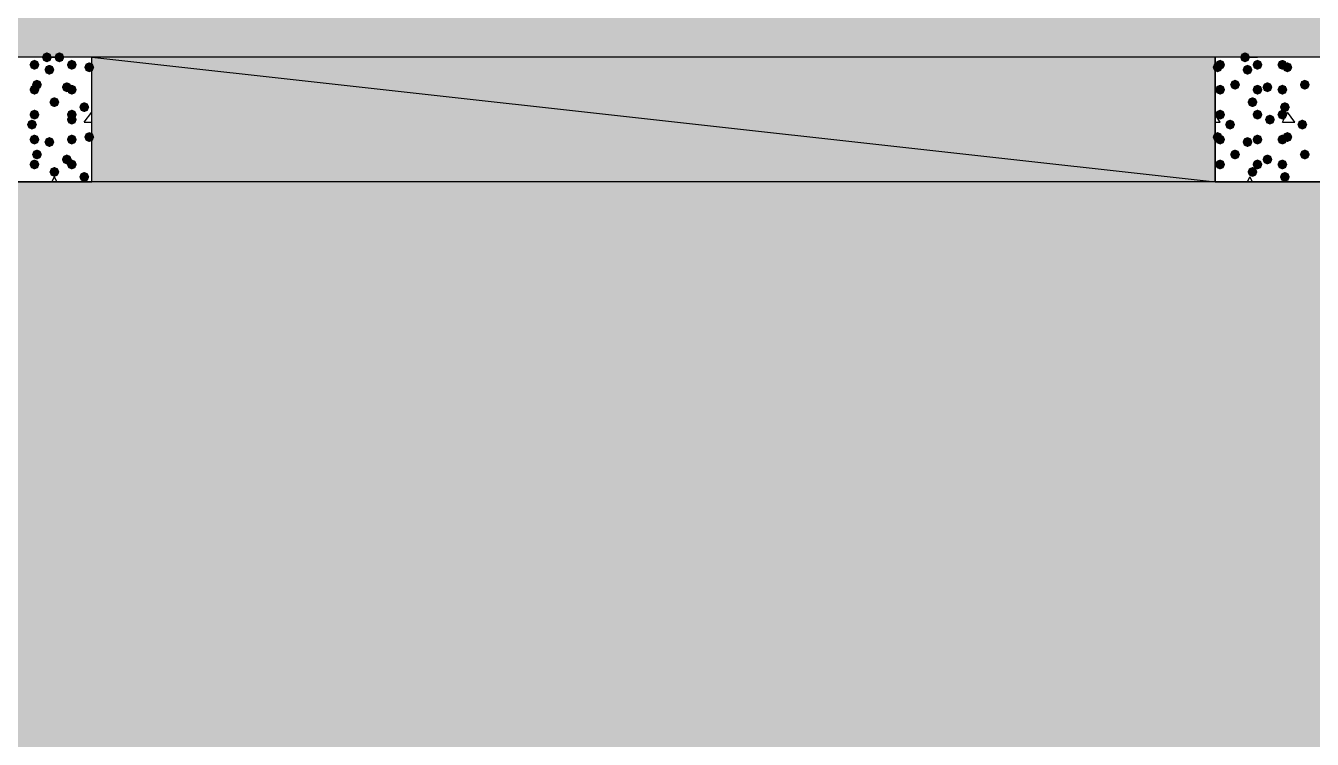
# Model space of a CAD drawing. Header units: millimetres. Extents: x 0 to 420, y 0 to 297.
# Drawn here: x 323.02 to 344.89, y 193.39 to 205.51 of the extents above; entities that cross this region are included whole.
import ezdxf

# ---------------------------------------------------------------- set-up
doc = ezdxf.new("R2010")
doc.units = ezdxf.units.MM
doc.layers.get('0').update_dxf_attribs({"linetype": 'CONTINUOUS'})

msp = doc.modelspace()

# ---------------------------------------------------------------- hatches: boundary and pattern name
at = {"true_color": 0x000008}
h = msp.add_hatch(color=0, dxfattribs=at)
h.paths.add_polyline_path([(379.603, 224.070333), (33.528, 224.070333), (379.603, 204.978)], flags=0)
h.paths.add_polyline_path([(33.528, 224.070333), (379.603, 204.978), (33.528, 204.978)], flags=0)
at = {"true_color": 0x000007}
for points in [[(323.257333, 204.851), (323.232462, 204.791204), (323.172667, 204.766333), (323.112871, 204.791204), (323.088, 204.851), (323.112871, 204.910796), (323.172667, 204.935667), (323.232462, 204.910796)], [(323.469, 204.978), (323.444129, 204.918204), (323.384333, 204.893333), (323.324537, 204.918204), (323.299667, 204.978), (323.324537, 205.037796), (323.384333, 205.062667), (323.444129, 205.037796)], [(323.680667, 204.978), (323.655796, 204.918204), (323.596, 204.893333), (323.536204, 204.918204), (323.511333, 204.978), (323.536204, 205.037796), (323.596, 205.062667), (323.655796, 205.037796)], [(323.892333, 204.851), (323.867462, 204.791204), (323.807667, 204.766333), (323.747871, 204.791204), (323.723, 204.851), (323.747871, 204.910796), (323.807667, 204.935667), (323.867462, 204.910796)], [(324.188667, 204.808667), (324.163796, 204.748871), (324.104, 204.724), (324.044204, 204.748871), (324.019333, 204.808667), (324.044204, 204.868462), (324.104, 204.893333), (324.163796, 204.868463)], [(343.365667, 204.808667), (343.340796, 204.748871), (343.281, 204.724), (343.221204, 204.748871), (343.196333, 204.808667), (343.221204, 204.868462), (343.281, 204.893333), (343.340796, 204.868463)], [(343.408, 204.851), (343.383129, 204.791204), (343.323333, 204.766333), (343.263537, 204.791204), (343.238667, 204.851), (343.263537, 204.910796), (343.323333, 204.935667), (343.383129, 204.910796)], [(343.831333, 204.978), (343.806462, 204.918204), (343.746667, 204.893333), (343.686871, 204.918204), (343.662, 204.978), (343.686871, 205.037796), (343.746667, 205.062667), (343.806462, 205.037796)], [(344.043, 204.851), (344.018129, 204.791204), (343.958333, 204.766333), (343.898537, 204.791204), (343.873667, 204.851), (343.898537, 204.910796), (343.958333, 204.935667), (344.018129, 204.910796)], [(344.466333, 204.851), (344.441462, 204.791204), (344.381667, 204.766333), (344.321871, 204.791204), (344.297, 204.851), (344.321871, 204.910796), (344.381667, 204.935667), (344.441462, 204.910796)], [(344.551, 204.808667), (344.526129, 204.748871), (344.466333, 204.724), (344.406538, 204.748871), (344.381667, 204.808667), (344.406537, 204.868462), (344.466333, 204.893333), (344.526129, 204.868463)], [(323.511333, 204.766333), (323.486463, 204.706537), (323.426667, 204.681667), (323.366871, 204.706537), (323.342, 204.766333), (323.366871, 204.826129), (323.426667, 204.851), (323.486462, 204.826129)], [(343.873667, 204.766333), (343.848796, 204.706537), (343.789, 204.681667), (343.729204, 204.706537), (343.704333, 204.766333), (343.729204, 204.826129), (343.789, 204.851), (343.848796, 204.826129)], [(323.257333, 204.427667), (323.232462, 204.367871), (323.172667, 204.343), (323.112871, 204.367871), (323.088, 204.427667), (323.112871, 204.487462), (323.172667, 204.512333), (323.232462, 204.487463)], [(323.299667, 204.512333), (323.274796, 204.452537), (323.215, 204.427667), (323.155204, 204.452537), (323.130333, 204.512333), (323.155204, 204.572129), (323.215, 204.597), (323.274796, 204.572129)], [(323.807667, 204.47), (323.782796, 204.410204), (323.723, 204.385333), (323.663204, 204.410204), (323.638333, 204.47), (323.663204, 204.529796), (323.723, 204.554667), (323.782796, 204.529796)], [(323.892333, 204.427667), (323.867462, 204.367871), (323.807667, 204.343), (323.747871, 204.367871), (323.723, 204.427667), (323.747871, 204.487462), (323.807667, 204.512333), (323.867462, 204.487463)], [(343.408, 204.427667), (343.383129, 204.367871), (343.323333, 204.343), (343.263537, 204.367871), (343.238667, 204.427667), (343.263537, 204.487462), (343.323333, 204.512333), (343.383129, 204.487463)], [(343.662, 204.512333), (343.637129, 204.452537), (343.577333, 204.427667), (343.517538, 204.452537), (343.492667, 204.512333), (343.517537, 204.572129), (343.577333, 204.597), (343.637129, 204.572129)], [(344.043, 204.427667), (344.018129, 204.367871), (343.958333, 204.343), (343.898537, 204.367871), (343.873667, 204.427667), (343.898537, 204.487462), (343.958333, 204.512333), (344.018129, 204.487463)], [(344.212333, 204.47), (344.187462, 204.410204), (344.127667, 204.385333), (344.067871, 204.410204), (344.043, 204.47), (344.067871, 204.529796), (344.127667, 204.554667), (344.187462, 204.529796)], [(344.466333, 204.427667), (344.441462, 204.367871), (344.381667, 204.343), (344.321871, 204.367871), (344.297, 204.427667), (344.321871, 204.487462), (344.381667, 204.512333), (344.441462, 204.487463)], [(344.847333, 204.512333), (344.822462, 204.452537), (344.762667, 204.427667), (344.702871, 204.452537), (344.678, 204.512333), (344.702871, 204.572129), (344.762667, 204.597), (344.822462, 204.572129)], [(323.596, 204.216), (323.571129, 204.156204), (323.511333, 204.131333), (323.451537, 204.156204), (323.426667, 204.216), (323.451537, 204.275796), (323.511333, 204.300667), (323.571129, 204.275796)], [(343.958333, 204.216), (343.933463, 204.156204), (343.873667, 204.131333), (343.813871, 204.156204), (343.789, 204.216), (343.813871, 204.275796), (343.873667, 204.300667), (343.933462, 204.275796)], [(323.257333, 204.004333), (323.232462, 203.944537), (323.172667, 203.919667), (323.112871, 203.944537), (323.088, 204.004333), (323.112871, 204.064129), (323.172667, 204.089), (323.232462, 204.064129)], [(323.892333, 204.004333), (323.867462, 203.944537), (323.807667, 203.919667), (323.747871, 203.944537), (323.723, 204.004333), (323.747871, 204.064129), (323.807667, 204.089), (323.867462, 204.064129)], [(323.892333, 203.919667), (323.867462, 203.859871), (323.807667, 203.835), (323.747871, 203.859871), (323.723, 203.919667), (323.747871, 203.979462), (323.807667, 204.004333), (323.867462, 203.979463)], [(324.104, 204.131333), (324.079129, 204.071537), (324.019333, 204.046667), (323.959538, 204.071537), (323.934667, 204.131333), (323.959537, 204.191129), (324.019333, 204.216), (324.079129, 204.191129)], [(343.408, 204.004333), (343.383129, 203.944537), (343.323333, 203.919667), (343.263537, 203.944537), (343.238667, 204.004333), (343.263537, 204.064129), (343.323333, 204.089), (343.383129, 204.064129)], [(344.043, 204.004333), (344.018129, 203.944537), (343.958333, 203.919667), (343.898537, 203.944537), (343.873667, 204.004333), (343.898537, 204.064129), (343.958333, 204.089), (344.018129, 204.064129)], [(344.254667, 203.919667), (344.229796, 203.859871), (344.17, 203.835), (344.110204, 203.859871), (344.085333, 203.919667), (344.110204, 203.979462), (344.17, 204.004333), (344.229796, 203.979463)], [(344.466333, 204.004333), (344.441462, 203.944537), (344.381667, 203.919667), (344.321871, 203.944537), (344.297, 204.004333), (344.321871, 204.064129), (344.381667, 204.089), (344.441462, 204.064129)], [(344.508667, 204.131333), (344.483796, 204.071537), (344.424, 204.046667), (344.364204, 204.071537), (344.339333, 204.131333), (344.364204, 204.191129), (344.424, 204.216), (344.483796, 204.191129)], [(323.215, 203.835), (323.190129, 203.775204), (323.130333, 203.750333), (323.070538, 203.775204), (323.045667, 203.835), (323.070537, 203.894796), (323.130333, 203.919667), (323.190129, 203.894796)], [(343.577333, 203.835), (343.552462, 203.775204), (343.492667, 203.750333), (343.432871, 203.775204), (343.408, 203.835), (343.432871, 203.894796), (343.492667, 203.919667), (343.552462, 203.894796)], [(344.805, 203.835), (344.780129, 203.775204), (344.720333, 203.750333), (344.660538, 203.775204), (344.635667, 203.835), (344.660537, 203.894796), (344.720333, 203.919667), (344.780129, 203.894796)], [(323.257333, 203.581), (323.232462, 203.521204), (323.172667, 203.496333), (323.112871, 203.521204), (323.088, 203.581), (323.112871, 203.640796), (323.172667, 203.665667), (323.232462, 203.640796)], [(323.511333, 203.538667), (323.486463, 203.478871), (323.426667, 203.454), (323.366871, 203.478871), (323.342, 203.538667), (323.366871, 203.598462), (323.426667, 203.623333), (323.486462, 203.598463)], [(323.892333, 203.581), (323.867462, 203.521204), (323.807667, 203.496333), (323.747871, 203.521204), (323.723, 203.581), (323.747871, 203.640796), (323.807667, 203.665667), (323.867462, 203.640796)], [(324.188667, 203.623333), (324.163796, 203.563538), (324.104, 203.538667), (324.044204, 203.563538), (324.019333, 203.623333), (324.044204, 203.683129), (324.104, 203.708), (324.163796, 203.683129)], [(343.365667, 203.623333), (343.340796, 203.563538), (343.281, 203.538667), (343.221204, 203.563538), (343.196333, 203.623333), (343.221204, 203.683129), (343.281, 203.708), (343.340796, 203.683129)], [(343.408, 203.581), (343.383129, 203.521204), (343.323333, 203.496333), (343.263537, 203.521204), (343.238667, 203.581), (343.263537, 203.640796), (343.323333, 203.665667), (343.383129, 203.640796)], [(343.873667, 203.538667), (343.848796, 203.478871), (343.789, 203.454), (343.729204, 203.478871), (343.704333, 203.538667), (343.729204, 203.598462), (343.789, 203.623333), (343.848796, 203.598463)], [(344.043, 203.581), (344.018129, 203.521204), (343.958333, 203.496333), (343.898537, 203.521204), (343.873667, 203.581), (343.898537, 203.640796), (343.958333, 203.665667), (344.018129, 203.640796)], [(344.466333, 203.581), (344.441462, 203.521204), (344.381667, 203.496333), (344.321871, 203.521204), (344.297, 203.581), (344.321871, 203.640796), (344.381667, 203.665667), (344.441462, 203.640796)], [(344.551, 203.623333), (344.526129, 203.563538), (344.466333, 203.538667), (344.406538, 203.563538), (344.381667, 203.623333), (344.406537, 203.683129), (344.466333, 203.708), (344.526129, 203.683129)], [(323.299667, 203.327), (323.274796, 203.267204), (323.215, 203.242333), (323.155204, 203.267204), (323.130333, 203.327), (323.155204, 203.386796), (323.215, 203.411667), (323.274796, 203.386796)], [(343.662, 203.327), (343.637129, 203.267204), (343.577333, 203.242333), (343.517538, 203.267204), (343.492667, 203.327), (343.517537, 203.386796), (343.577333, 203.411667), (343.637129, 203.386796)], [(344.847333, 203.327), (344.822462, 203.267204), (344.762667, 203.242333), (344.702871, 203.267204), (344.678, 203.327), (344.702871, 203.386796), (344.762667, 203.411667), (344.822462, 203.386796)], [(323.257333, 203.157667), (323.232462, 203.097871), (323.172667, 203.073), (323.112871, 203.097871), (323.088, 203.157667), (323.112871, 203.217462), (323.172667, 203.242333), (323.232462, 203.217463)], [(323.807667, 203.242333), (323.782796, 203.182537), (323.723, 203.157667), (323.663204, 203.182537), (323.638333, 203.242333), (323.663204, 203.302129), (323.723, 203.327), (323.782796, 203.302129)], [(323.892333, 203.157667), (323.867462, 203.097871), (323.807667, 203.073), (323.747871, 203.097871), (323.723, 203.157667), (323.747871, 203.217462), (323.807667, 203.242333), (323.867462, 203.217463)], [(343.408, 203.157667), (343.383129, 203.097871), (343.323333, 203.073), (343.263537, 203.097871), (343.238667, 203.157667), (343.263537, 203.217462), (343.323333, 203.242333), (343.383129, 203.217463)], [(344.043, 203.157667), (344.018129, 203.097871), (343.958333, 203.073), (343.898537, 203.097871), (343.873667, 203.157667), (343.898537, 203.217462), (343.958333, 203.242333), (344.018129, 203.217463)], [(344.212333, 203.242333), (344.187462, 203.182537), (344.127667, 203.157667), (344.067871, 203.182537), (344.043, 203.242333), (344.067871, 203.302129), (344.127667, 203.327), (344.187462, 203.302129)], [(344.466333, 203.157667), (344.441462, 203.097871), (344.381667, 203.073), (344.321871, 203.097871), (344.297, 203.157667), (344.321871, 203.217462), (344.381667, 203.242333), (344.441462, 203.217463)], [(323.596, 203.030667), (323.571129, 202.970871), (323.511333, 202.946), (323.451537, 202.970871), (323.426667, 203.030667), (323.451537, 203.090462), (323.511333, 203.115333), (323.571129, 203.090463)], [(324.104, 202.946), (324.079129, 202.886204), (324.019333, 202.861333), (323.959538, 202.886204), (323.934667, 202.946), (323.959537, 203.005796), (324.019333, 203.030667), (324.079129, 203.005796)], [(343.958333, 203.030667), (343.933463, 202.970871), (343.873667, 202.946), (343.813871, 202.970871), (343.789, 203.030667), (343.813871, 203.090462), (343.873667, 203.115333), (343.933462, 203.090463)], [(344.508667, 202.946), (344.483796, 202.886204), (344.424, 202.861333), (344.364204, 202.886204), (344.339333, 202.946), (344.364204, 203.005796), (344.424, 203.030667), (344.483796, 203.005796)]]:
    msp.add_hatch(color=0, dxfattribs=at).paths.add_polyline_path(points, flags=0)
at = {"true_color": 0x000008}
h = msp.add_hatch(color=0, dxfattribs=at)
h.paths.add_polyline_path([(343.238667, 204.978), (324.146333, 204.978), (343.238667, 202.861333)], flags=0)
h.paths.add_polyline_path([(324.146333, 204.978), (343.238667, 202.861333), (324.146333, 202.861333)], flags=0)
h = msp.add_hatch(color=0, dxfattribs=at)
h.paths.add_polyline_path([(379.603, 202.861333), (218.228333, 202.861333), (379.603, 183.811333)], flags=0)
h.paths.add_polyline_path([(218.228333, 202.861333), (379.603, 183.811333), (218.228333, 183.811333)], flags=0)

# ---------------------------------------------------------------- linework, layer by layer
at = {"color": 0, "true_color": 0x000008}
for points in [[(33.528, 224.070333), (379.603, 204.978), (33.528, 204.978)], [(343.238667, 204.978), (324.146333, 204.978), (343.238667, 202.861333)], [(324.146333, 204.978), (343.238667, 202.861333), (324.146333, 202.861333)], [(379.603, 202.861333), (218.228333, 202.861333), (379.603, 183.811333)]]:
    msp.add_lwpolyline(points, close=True, dxfattribs=at)
at = {"color": 0, "true_color": 0x000007}
for points in [[(322.029667, 204.978), (322.029667, 202.861333), (324.146333, 202.861333), (324.146333, 204.978)], [(343.238667, 204.978), (343.238667, 202.861333), (345.355333, 202.861333), (345.355333, 204.978)]]:
    msp.add_lwpolyline(points, close=True, dxfattribs=at)
for points in [[(323.384333, 204.978), (323.596, 204.978)], [(343.746667, 204.978), (343.958333, 204.978)], [(343.958333, 204.978), (343.916, 204.978)], [(324.019333, 203.877333), (324.146333, 204.046667)], [(324.146333, 204.004333), (324.146333, 204.046667)], [(343.323333, 203.877333), (343.238667, 204.004333)], [(344.381667, 203.877333), (344.466333, 204.046667)], [(344.593333, 203.877333), (344.466333, 204.046667)], [(324.019333, 203.877333), (324.146333, 203.877333)], [(343.238667, 203.877333), (343.323333, 203.877333)], [(344.381667, 203.877333), (344.593333, 203.877333)], [(323.469, 202.861333), (323.511333, 202.946)], [(323.553667, 202.861333), (323.511333, 202.946)], [(343.789, 202.861333), (343.831333, 202.946)], [(343.873667, 202.861333), (343.831333, 202.946)]]:
    msp.add_lwpolyline(points, dxfattribs=at)

doc.saveas('drawing.dxf')
